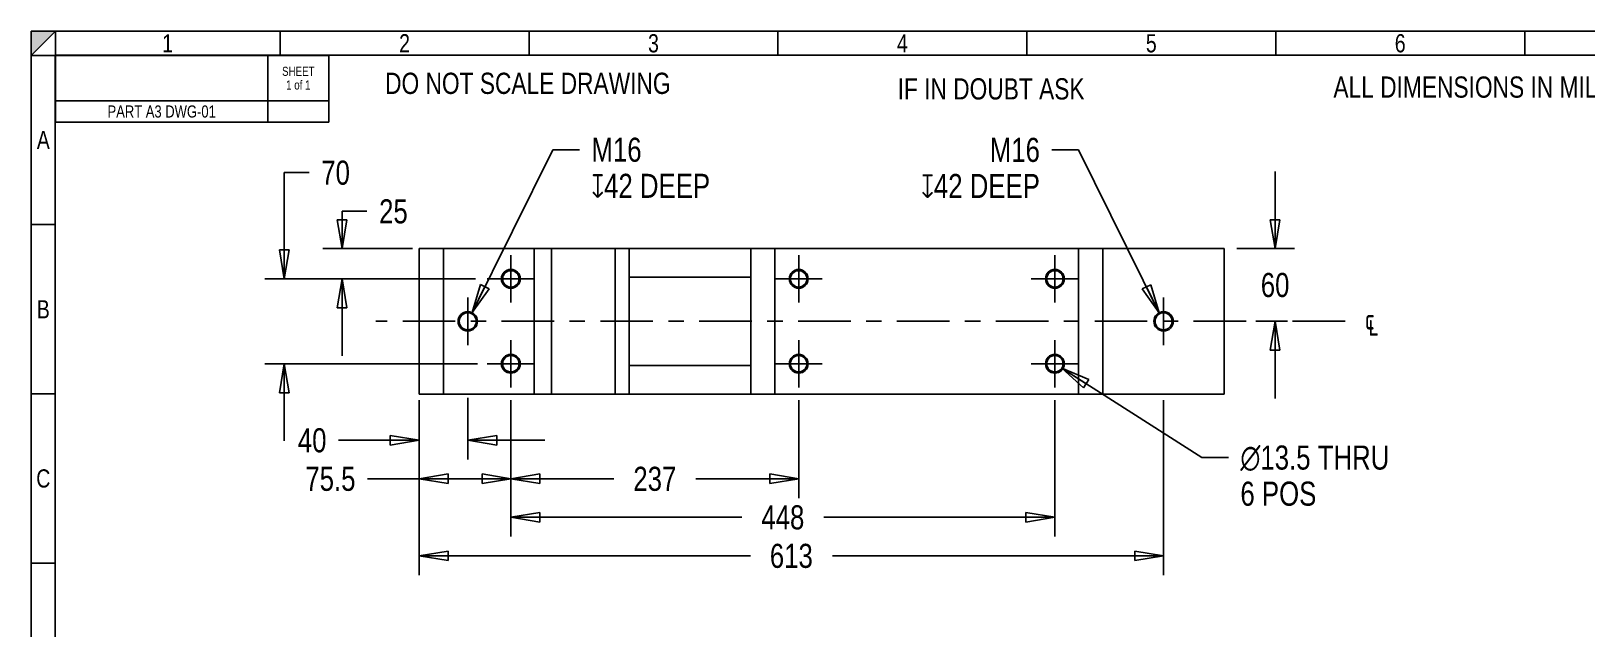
# Model space of a CAD drawing. Header units: inches. Extents: x 0.1 to 16.4, y 0 to 11.6.
# Drawn here: x 0.28 to 10.36, y 7.69 to 11.57 of the extents above; entities that cross this region are included whole.
import ezdxf

# ---------------------------------------------------------------- set-up
doc = ezdxf.new("R2010")
doc.units = ezdxf.units.IN
doc.header["$LTSCALE"] = 0.909449
doc.header["$MEASUREMENT"] = 0
doc.linetypes.add('CENTER', pattern=[0.6, 0.375, -0.075, 0.075, -0.075])
doc.layers.get('0').update_dxf_attribs({"linetype": 'CONTINUOUS'})
doc.layers.add('02___PRT_ALL_AXES', color=7, linetype='CONTINUOUS')
doc.styles.get("Standard").update_dxf_attribs({"font": 'txt', "width": 0.8})
doc.styles.add('TEXTSTYLE_1', font='gdt', dxfattribs={"width": 0.8})
doc.dimstyles.new('DIMSTYLE_1', dxfattribs={"dimtxt": 0.15625, "dimasz": 0.1875, "dimexe": 0.125, "dimexo": 0.0625, "dimgap": 0.078125, "dimtad": 0, "dimtih": 1, "dimtoh": 1, "dimlfac": 5, "dimzin": 4, "dimdsep": 46, "dimtxsty": 'Standard', "dimblk": 'CLOSED', "dimblk1": 'CLOSED', "dimblk2": 'CLOSED', "dimcen": 0.09, "dimadec": 0, "dimazin": 0, "dimtp": 0.01, "dimtm": 0.01, "dimtfac": 1, "dimtofl": 0, "dimtmove": 0, "dimatfit": 3, "dimldrblk": 'CLOSED', "dimfxl": 1, "dimtolj": 1, "dimtzin": 4, "dimarcsym": 0})
doc.dimstyles.new('DIMSTYLE_2', dxfattribs={"dimtxt": 0.15625, "dimasz": 0.1875, "dimexe": 0.125, "dimexo": 0.0625, "dimgap": 0.09, "dimtad": 0, "dimtih": 1, "dimtoh": 1, "dimlfac": 5, "dimzin": 4, "dimdsep": 46, "dimtxsty": 'Standard', "dimblk": 'CLOSED', "dimblk1": 'CLOSED', "dimblk2": 'CLOSED', "dimcen": 0.09, "dimadec": 0, "dimazin": 0, "dimtp": 0.01, "dimtm": 0.01, "dimtfac": 1, "dimtofl": 0, "dimtmove": 0, "dimatfit": 2, "dimldrblk": 'CLOSED', "dimfxl": 1, "dimtolj": 1, "dimtzin": 4, "dimarcsym": 0})

# ---------------------------------------------------------------- blocks, each defined once
blk = doc.blocks.new('_CLOSED')
at = {"color": 0, "linetype": 'ByBlock'}
for p, q in [((0, 0), (-1, 0.167)), ((-1, 0.167), (-1, -0.167)), ((-1, -0.167), (0, 0)), ((-1, 0), (0, 0))]:
    blk.add_line(p, q, dxfattribs=at)
blk = doc.blocks.new('*D8')
at = {"color": 2, "linetype": 'Continuous', "transparency": 16777216}
for p, q in [((2.792, 9.18), (2.792, 8.544)), ((3.387, 9.18), (3.387, 8.544)), ((3.089, 8.669), (2.457, 8.669)), ((2.792, 8.669), (3.089, 8.669)), ((3.387, 8.669), (3.089, 8.669))]:
    blk.add_line(p, q, dxfattribs=at)
at = {"color": 2, "linetype": 'Continuous', "transparency": 16777216, "xscale": 0.1875, "yscale": 0.1875, "zscale": 0.1875, "rotation": 180}
blk.add_blockref('_CLOSED', (2.792, 8.669), dxfattribs=at)
at = {"color": 2, "linetype": 'Continuous', "transparency": 16777216, "xscale": 0.1875, "yscale": 0.1875, "zscale": 0.1875}
blk.add_blockref('_CLOSED', (3.387, 8.669), dxfattribs=at)
at = {"color": 2, "linetype": 'Continuous', "transparency": 16777216, "insert": (2.379, 8.747), "char_height": 0.1562, "width": 0.5, "attachment_point": 3, "line_spacing_factor": 0.9}
blk.add_mtext('75.5', dxfattribs=at)
blk = doc.blocks.new('*D9')
at = {"color": 2, "linetype": 'Continuous', "transparency": 16777216}
for p, q in [((1.917, 9.967), (1.917, 10.656)), ((1.917, 10.656), (2.078, 10.656)), ((3.157, 9.967), (1.792, 9.967)), ((3.17, 9.415), (1.792, 9.415)), ((1.917, 9.415), (1.917, 8.915))]:
    blk.add_line(p, q, dxfattribs=at)
at = {"color": 2, "linetype": 'Continuous', "transparency": 16777216, "xscale": 0.1875, "yscale": 0.1875, "zscale": 0.1875}
for p, rotation in [((1.917, 9.967), 270), ((1.917, 9.415), 90)]:
    blk.add_blockref('_CLOSED', p, dxfattribs=dict(at, rotation=rotation))
at = {"color": 2, "linetype": 'Continuous', "transparency": 16777216, "insert": (2.157, 10.734), "char_height": 0.1562, "width": 0.25, "attachment_point": 1, "line_spacing_factor": 0.9}
blk.add_mtext('70', dxfattribs=at)
blk = doc.blocks.new('*D10')
at = {"color": 2, "linetype": 'Continuous', "transparency": 16777216}
for p, q in [((3.387, 9.18), (3.387, 8.544)), ((5.253, 9.18), (5.253, 8.544)), ((3.387, 8.669), (4.054, 8.669)), ((5.253, 8.669), (4.585, 8.669))]:
    blk.add_line(p, q, dxfattribs=at)
at = {"color": 2, "linetype": 'Continuous', "transparency": 16777216, "xscale": 0.1875, "yscale": 0.1875, "zscale": 0.1875, "rotation": 180}
blk.add_blockref('_CLOSED', (3.387, 8.669), dxfattribs=at)
at = {"color": 2, "linetype": 'Continuous', "transparency": 16777216, "xscale": 0.1875, "yscale": 0.1875, "zscale": 0.1875}
blk.add_blockref('_CLOSED', (5.253, 8.669), dxfattribs=at)
at = {"color": 2, "linetype": 'Continuous', "transparency": 16777216, "insert": (4.32, 8.747), "char_height": 0.1562, "width": 0.375, "attachment_point": 2, "line_spacing_factor": 0.9}
blk.add_mtext('237', dxfattribs=at)
blk = doc.blocks.new('*D21')
at = {"color": 2, "linetype": 'Continuous', "transparency": 16777216}
for p, q in [((2.292, 10.163), (2.292, 10.405)), ((2.292, 10.405), (2.453, 10.405)), ((2.748, 10.163), (2.167, 10.163)), ((2.773, 9.967), (2.167, 9.967)), ((2.292, 9.967), (2.292, 9.467))]:
    blk.add_line(p, q, dxfattribs=at)
at = {"color": 2, "linetype": 'Continuous', "transparency": 16777216, "xscale": 0.1875, "yscale": 0.1875, "zscale": 0.1875}
for p, rotation in [((2.292, 10.163), 270), ((2.292, 9.967), 90)]:
    blk.add_blockref('_CLOSED', p, dxfattribs=dict(at, rotation=rotation))
at = {"color": 2, "linetype": 'Continuous', "transparency": 16777216, "insert": (2.532, 10.483), "char_height": 0.1562, "width": 0.25, "attachment_point": 1, "line_spacing_factor": 0.9}
blk.add_mtext('25', dxfattribs=at)
blk = doc.blocks.new('*D26')
at = {"color": 2, "linetype": 'Continuous', "transparency": 16777216}
for p, q in [((2.792, 9.18), (2.792, 8.794)), ((3.107, 9.195), (3.107, 8.794)), ((2.792, 8.919), (2.269, 8.919)), ((3.107, 8.919), (3.607, 8.919))]:
    blk.add_line(p, q, dxfattribs=at)
at = {"color": 2, "linetype": 'Continuous', "transparency": 16777216, "xscale": 0.1875, "yscale": 0.1875, "zscale": 0.1875}
blk.add_blockref('_CLOSED', (2.792, 8.919), dxfattribs=at)
at = {"color": 2, "linetype": 'Continuous', "transparency": 16777216, "xscale": 0.1875, "yscale": 0.1875, "zscale": 0.1875, "rotation": 180}
blk.add_blockref('_CLOSED', (3.107, 8.919), dxfattribs=at)
at = {"color": 2, "linetype": 'Continuous', "transparency": 16777216, "insert": (2.191, 8.997), "char_height": 0.1562, "width": 0.25, "attachment_point": 3, "line_spacing_factor": 0.9}
blk.add_mtext('40', dxfattribs=at)
blk = doc.blocks.new('*D27')
at = {"color": 2, "linetype": 'Continuous', "transparency": 16777216}
for p, q in [((3.135, 9.748), (3.659, 10.805)), ((3.659, 10.805), (3.831, 10.805))]:
    blk.add_line(p, q, dxfattribs=at)
at = {"color": 2, "linetype": 'Continuous', "transparency": 16777216, "xscale": 0.1875, "yscale": 0.1875, "zscale": 0.1875, "rotation": 243.6558095103}
blk.add_blockref('_CLOSED', (3.135, 9.748), dxfattribs=at)
at = {"color": 2, "linetype": 'Continuous', "transparency": 16777216, "insert": (3.909, 10.883), "char_height": 0.15625, "width": 1.09635, "attachment_point": 1, "line_spacing_factor": 0.9}
blk.add_mtext('M16 \\P\\Fgdt;{\\Fgdt;x}\\Ftxt;42 DEEP', dxfattribs=at)
blk = doc.blocks.new('*D28')
at = {"color": 2, "linetype": 'Continuous', "transparency": 16777216}
for p, q in [((8.342, 10.163), (8.342, 10.663)), ((8.093, 10.163), (8.467, 10.163)), ((8.217, 9.691), (8.423, 9.691)), ((8.342, 9.691), (8.342, 9.191))]:
    blk.add_line(p, q, dxfattribs=at)
at = {"color": 2, "linetype": 'Continuous', "transparency": 16777216, "xscale": 0.1875, "yscale": 0.1875, "zscale": 0.1875}
for p, rotation in [((8.342, 10.163), 270), ((8.342, 9.691), 90)]:
    blk.add_blockref('_CLOSED', p, dxfattribs=dict(at, rotation=rotation))
at = {"color": 2, "linetype": 'Continuous', "transparency": 16777216, "insert": (8.342, 10.005), "char_height": 0.1562, "width": 0.25, "attachment_point": 2, "line_spacing_factor": 0.9}
blk.add_mtext('60', dxfattribs=at)
blk = doc.blocks.new('*D29')
at = {"color": 2, "linetype": 'Continuous', "transparency": 16777216}
for p, q in [((2.792, 9.18), (2.792, 8.044)), ((7.619, 9.18), (7.619, 8.044)), ((2.792, 8.169), (4.94, 8.169)), ((7.619, 8.169), (5.471, 8.169))]:
    blk.add_line(p, q, dxfattribs=at)
at = {"color": 2, "linetype": 'Continuous', "transparency": 16777216, "xscale": 0.1875, "yscale": 0.1875, "zscale": 0.1875, "rotation": 180}
blk.add_blockref('_CLOSED', (2.792, 8.169), dxfattribs=at)
at = {"color": 2, "linetype": 'Continuous', "transparency": 16777216, "xscale": 0.1875, "yscale": 0.1875, "zscale": 0.1875}
blk.add_blockref('_CLOSED', (7.619, 8.169), dxfattribs=at)
at = {"color": 2, "linetype": 'Continuous', "transparency": 16777216, "insert": (5.205, 8.247), "char_height": 0.1562, "width": 0.375, "attachment_point": 2, "line_spacing_factor": 0.9}
blk.add_mtext('613', dxfattribs=at)
blk = doc.blocks.new('*D30')
at = {"color": 2, "linetype": 'Continuous', "transparency": 16777216}
for p, q in [((7.067, 10.804), (6.895, 10.804)), ((7.591, 9.747), (7.067, 10.804))]:
    blk.add_line(p, q, dxfattribs=at)
at = {"color": 2, "linetype": 'Continuous', "transparency": 16777216, "xscale": 0.1875, "yscale": 0.1875, "zscale": 0.1875, "rotation": 296.3622790497}
blk.add_blockref('_CLOSED', (7.591, 9.747), dxfattribs=at)
at = {"color": 2, "linetype": 'Continuous', "transparency": 16777216, "insert": (6.817, 10.882), "char_height": 0.15625, "width": 1.09635, "attachment_point": 3, "line_spacing_factor": 0.9}
blk.add_mtext('M16\\P\\Fgdt;{\\Fgdt;x}\\Ftxt;42 DEEP', dxfattribs=at)
blk = doc.blocks.new('*D31')
at = {"color": 2, "linetype": 'Continuous', "transparency": 16777216}
for p, q in [((3.387, 9.18), (3.387, 8.294)), ((6.914, 9.18), (6.914, 8.294)), ((3.387, 8.419), (4.885, 8.419)), ((6.914, 8.419), (5.416, 8.419))]:
    blk.add_line(p, q, dxfattribs=at)
at = {"color": 2, "linetype": 'Continuous', "transparency": 16777216, "xscale": 0.1875, "yscale": 0.1875, "zscale": 0.1875, "rotation": 180}
blk.add_blockref('_CLOSED', (3.387, 8.419), dxfattribs=at)
at = {"color": 2, "linetype": 'Continuous', "transparency": 16777216, "xscale": 0.1875, "yscale": 0.1875, "zscale": 0.1875}
blk.add_blockref('_CLOSED', (6.914, 8.419), dxfattribs=at)
at = {"color": 2, "linetype": 'Continuous', "transparency": 16777216, "insert": (5.15, 8.497), "char_height": 0.1562, "width": 0.375, "attachment_point": 2, "line_spacing_factor": 0.9}
blk.add_mtext('448', dxfattribs=at)
blk = doc.blocks.new('*D32')
at = {"color": 2, "linetype": 'Continuous', "transparency": 16777216}
for p, q in [((6.959, 9.387), (7.867, 8.807)), ((7.867, 8.807), (8.039, 8.807))]:
    blk.add_line(p, q, dxfattribs=at)
at = {"color": 2, "linetype": 'Continuous', "transparency": 16777216, "xscale": 0.1875, "yscale": 0.1875, "zscale": 0.1875, "rotation": 147.4189480422}
blk.add_blockref('_CLOSED', (6.959, 9.387), dxfattribs=at)
at = {"color": 2, "linetype": 'Continuous', "transparency": 16777216, "insert": (8.117, 8.885), "char_height": 0.15625, "width": 1.33333, "attachment_point": 1, "line_spacing_factor": 0.9, "style": 'TEXTSTYLE_1'}
blk.add_mtext('{\\Fgdt;n}\\Ftxt;13.5 THRU\\P6 POS', dxfattribs=at)
blk = doc.blocks.new('*T33')
at = {"color": 2, "linetype": 'Continuous'}
for p, q in [((0, 0), (15.827, 0)), ((0, 0), (0, -0.157)), ((1.457, 0), (1.457, -0.157)), ((3.071, 0), (3.071, -0.157)), ((4.685, 0), (4.685, -0.157)), ((6.299, 0), (6.299, -0.157)), ((7.913, 0), (7.913, -0.157)), ((9.528, 0), (9.528, -0.157)), ((11.142, 0), (11.142, -0.157)), ((12.756, 0), (12.756, -0.157)), ((14.37, 0), (14.37, -0.157)), ((15.827, 0), (15.827, -0.157)), ((0, -0.157), (15.827, -0.157))]:
    blk.add_line(p, q, dxfattribs=at)
at = {"color": 2, "linetype": 'Continuous', "attachment_point": 2, "line_spacing_factor": 0.9}
for s, insert, char_height, width in [('1', (0.728, -0.02), 0.118, 0.18898), ('2', (2.264, -0.02), 0.118, 0.18898), ('3 ', (3.878, -0.02), 0.1181, 0.37795), ('4', (5.492, -0.02), 0.118, 0.18898), ('5', (7.106, -0.02), 0.118, 0.18898), ('6', (8.72, -0.02), 0.118, 0.18898), ('7', (10.335, -0.02), 0.118, 0.18898), ('8', (11.949, -0.02), 0.118, 0.18898), ('9', (13.563, -0.02), 0.118, 0.18898), ('10', (15.098, -0.02), 0.1181, 0.37795)]:
    blk.add_mtext(s, dxfattribs=dict(at, insert=insert, char_height=char_height, width=width))
blk = doc.blocks.new('*T35')
at = {"color": 2, "linetype": 'Continuous'}
for p, q in [((0, 0), (0.157, 0)), ((0, 0), (0, -10.984)), ((0.157, 0), (0.157, -10.984)), ((0, -1.098), (0.157, -1.098)), ((0, -2.197), (0.157, -2.197)), ((0, -3.295), (0.157, -3.295)), ((0, -4.394), (0.157, -4.394)), ((0, -5.492), (0.157, -5.492)), ((0, -6.591), (0.157, -6.591)), ((0, -7.689), (0.157, -7.689)), ((0, -8.787), (0.157, -8.787)), ((0, -9.886), (0.157, -9.886)), ((0, -10.984), (0.157, -10.984))]:
    blk.add_line(p, q, dxfattribs=at)
at = {"color": 2, "linetype": 'Continuous', "char_height": 0.118, "width": 0.18898, "attachment_point": 2, "line_spacing_factor": 0.9}
for s, insert in [('A', (0.079, -0.49)), ('B', (0.079, -1.589)), ('C', (0.079, -2.687)), ('D', (0.079, -3.785)), ('E', (0.079, -4.884)), ('F', (0.079, -5.982)), ('G', (0.079, -7.081)), ('H', (0.079, -8.179)), ('J', (0.079, -9.278)), ('K', (0.079, -10.376))]:
    blk.add_mtext(s, dxfattribs=dict(at, insert=insert))
blk = doc.blocks.new('*T37')
at = {"color": 2, "linetype": 'Continuous'}
for p, q in [((0, 0), (1.772, 0)), ((0, 0), (0, -0.433)), ((1.378, 0), (1.378, -0.433)), ((1.772, 0), (1.772, -0.433)), ((0, -0.295), (1.772, -0.295)), ((0, -0.433), (1.772, -0.433))]:
    blk.add_line(p, q, dxfattribs=at)
at = {"color": 2, "linetype": 'Continuous', "attachment_point": 2, "line_spacing_factor": 0.9}
for s, insert, char_height, width in [('SHEET\\P1 of 1', (1.575, -0.074), 0.0591, 0.56693), ('PART A3 DWG-01', (0.689, -0.325), 0.07874, 1.76378)]:
    blk.add_mtext(s, dxfattribs=dict(at, insert=insert, char_height=char_height, width=width))

msp = doc.modelspace()

# ---------------------------------------------------------------- hatches: boundary and pattern name
at = {"linetype": 'Continuous'}
h = msp.add_hatch(color=2, dxfattribs=at)
edge = h.paths.add_edge_path()
edge.add_line((0.2756, 11.5748), (0.4331, 11.5748))
edge.add_line((0.2756, 11.4173), (0.2756, 11.5748))
edge.add_line((0.2756, 11.4173), (0.4331, 11.5748))

# ---------------------------------------------------------------- linework, layer by layer
at = {"color": 7, "linetype": 'Continuous'}
for p, q in [((0.2756, 11.4173), (0.4331, 11.5748)), ((0.2756, 11.4173), (0.2756, 11.5748)), ((0.2756, 11.5748), (0.4331, 11.5748)), ((0.4331, 11.4173), (0.4331, 11.5748)), ((0.4331, 11.5748), (16.2598, 11.5748)), ((0.2756, 0.4331), (0.2756, 11.4173)), ((0.2756, 11.4173), (0.4331, 11.4173)), ((2.7921, 10.1635), (2.7921, 9.2186)), ((8.0125, 10.1635), (2.7921, 10.1635)), ((2.9495, 10.1635), (2.9495, 9.2186)), ((3.5379, 10.1635), (3.5379, 9.2186)), ((3.6492, 10.1635), (3.6492, 9.2186)), ((4.062, 10.1635), (4.062, 9.2186)), ((4.1543, 9.2186), (4.1543, 10.1635)), ((4.9417, 9.2186), (4.9417, 10.1635)), ((5.0991, 10.1635), (5.0991, 9.2186)), ((7.0676, 10.1635), (7.0676, 9.2186)), ((7.2251, 10.1635), (7.2251, 9.2186)), ((8.0125, 10.1635), (8.0125, 9.2186)), ((4.9417, 9.9785), (4.1543, 9.9785)), ((4.9417, 9.4037), (4.1543, 9.4037)), ((8.0125, 9.2186), (2.7921, 9.2186))]:
    msp.add_line(p, q, dxfattribs=at)
for centre, radius in [((3.3865, 9.9666), 0.061), ((3.3865, 9.9666), 0.0531), ((5.2527, 9.9666), 0.061), ((5.2527, 9.9666), 0.0531), ((6.9141, 9.9666), 0.061), ((6.9141, 9.9666), 0.0531), ((3.107, 9.6911), 0.063), ((3.107, 9.6911), 0.0551), ((7.6188, 9.6911), 0.063), ((7.6188, 9.6911), 0.0551), ((3.3865, 9.4155), 0.061), ((3.3865, 9.4155), 0.0531), ((5.2527, 9.4155), 0.061), ((5.2527, 9.4155), 0.0531), ((6.9141, 9.4155), 0.061), ((6.9141, 9.4155), 0.0531)]:
    msp.add_circle(centre, radius, dxfattribs=at)
at = {"layer": '02___PRT_ALL_AXES', "color": 7, "linetype": 'CENTER'}
for p, q in [((3.3865, 9.9666), (3.3865, 10.1198)), ((5.2527, 9.9666), (5.2527, 10.1198)), ((6.9141, 9.9666), (6.9141, 10.1198)), ((3.3865, 9.9666), (3.2334, 9.9666)), ((3.3865, 9.9666), (3.3865, 9.8135)), ((3.3865, 9.9666), (3.5397, 9.9666)), ((5.2527, 9.9666), (5.0995, 9.9666)), ((5.2527, 9.9666), (5.2527, 9.8135)), ((5.2527, 9.9666), (5.4058, 9.9666)), ((6.9141, 9.9666), (6.761, 9.9666)), ((6.9141, 9.9666), (7.0673, 9.9666)), ((6.9141, 9.9666), (6.9141, 9.8135)), ((3.107, 9.6911), (3.107, 9.8462)), ((7.6188, 9.6911), (7.6188, 9.8462)), ((8.7953, 9.6911), (2.5104, 9.6911)), ((3.107, 9.6911), (3.107, 9.5359)), ((7.6188, 9.6911), (7.6188, 9.5359)), ((3.3865, 9.4155), (3.3865, 9.5686)), ((5.2527, 9.4155), (5.2527, 9.5686)), ((6.9141, 9.4155), (6.9141, 9.5686)), ((3.3865, 9.4155), (3.2334, 9.4155)), ((3.3865, 9.4155), (3.3865, 9.2623)), ((3.3865, 9.4155), (3.5397, 9.4155)), ((5.2527, 9.4155), (5.0995, 9.4155)), ((5.2527, 9.4155), (5.4058, 9.4155)), ((5.2527, 9.4155), (5.2527, 9.2623)), ((6.9141, 9.4155), (6.761, 9.4155)), ((6.9141, 9.4155), (7.0673, 9.4155)), ((6.9141, 9.4155), (6.9141, 9.2623))]:
    msp.add_line(p, q, dxfattribs=at)

# ---------------------------------------------------------------- block references
for name, p in [('*T33', (0.4331, 11.5748)), ('*T35', (0.2756, 11.4173)), ('*T37', (0.4331, 11.4173))]:
    msp.add_blockref(name, p)

# ---------------------------------------------------------------- texts
at = {"color": 2, "linetype": 'Continuous', "char_height": 0.137795, "attachment_point": 2, "line_spacing_factor": 0.9}
for s, insert, width in [('DO NOT SCALE DRAWING', (3.4964, 11.3047), 2.204724), ('IF IN DOUBT ASK', (6.5004, 11.2686), 1.653543), ('ALL DIMENSIONS IN MILLIMETRES', (9.9447, 11.2803), 3.19685)]:
    msp.add_mtext(s, dxfattribs=dict(at, insert=insert, width=width))
at = {"color": 2, "linetype": 'Continuous', "insert": (8.9235, 9.7699), "char_height": 0.15625, "width": 0.247396, "attachment_point": 1, "line_spacing_factor": 0.9, "style": 'TEXTSTYLE_1'}
msp.add_mtext('{\\Fgdt;q}', dxfattribs=at)

# ---------------------------------------------------------------- dimensions: what is measured, and where the dimension line sits
at = {"color": 2, "linetype": 'Continuous'}
for p1, p2, text, picture, middle in [((3.135, 9.7475), (3.0791, 9.6346), 'M<> \\P{\\Fgdt;x}42 DEEP', '*D27', (4.457, 10.6881)), ((7.5909, 9.7475), (7.6468, 9.6346), 'M<>\\P{\\Fgdt;x}42 DEEP', '*D30', (6.2692, 10.6867)), ((6.9589, 9.3868), (6.8693, 9.4441), '%%c<> THRU\\P6 POS', '*D32', (8.7836, 8.6893))]:
    dim = msp.add_diameter_dim_2p(p1=p1, p2=p2, text=text, dimstyle='DIMSTYLE_2', override={"dimpost": '<>'}, dxfattribs=at)
    dim.commit()
    dim.dimension.update_dxf_attribs({"geometry": picture, "text_midpoint": middle, "dimtype": 163})
for base, p1, p2, angle, picture, middle in [((1.9171, 9.9666), (3.2322, 9.4155), (3.2194, 9.9666), 90, '*D9', (2.2816, 10.656)), ((8.3416, 9.6911), (8.0309, 10.1635), (8.1541, 9.6911), 270, '*D28', (8.3416, 9.9273)), ((2.2921, 9.9666), (2.8104, 10.1635), (2.8351, 9.9666), 270, '*D21', (2.6605, 10.4046))]:
    dim = msp.add_linear_dim(base=base, p1=p1, p2=p2, angle=angle, dimstyle='DIMSTYLE_1', dxfattribs=at)
    dim.commit()
    dim.dimension.update_dxf_attribs({"geometry": picture, "text_midpoint": middle, "dimtype": 160})
for base, p1, p2, picture, middle in [((3.3865, 8.6686), (2.7921, 9.2429), (3.3865, 9.2429), '*D8', (2.1326, 8.6686)), ((3.107, 8.9186), (2.7921, 9.2429), (3.107, 9.2573), '*D26', (2.0662, 8.9186)), ((7.6188, 8.1686), (2.7921, 9.2429), (7.6188, 9.2429), '*D29', (5.2093, 8.1686)), ((5.2527, 8.6686), (3.3865, 9.2429), (5.2527, 9.2429), '*D10', (4.3196, 8.6686)), ((6.9141, 8.4186), (3.3865, 9.2429), (6.9141, 9.2429), '*D31', (5.1542, 8.4186))]:
    dim = msp.add_linear_dim(base=base, p1=p1, p2=p2, dimstyle='DIMSTYLE_1', dxfattribs=at)
    dim.commit()
    dim.dimension.update_dxf_attribs({"geometry": picture, "text_midpoint": middle, "dimtype": 160})

doc.saveas('drawing.dxf')
